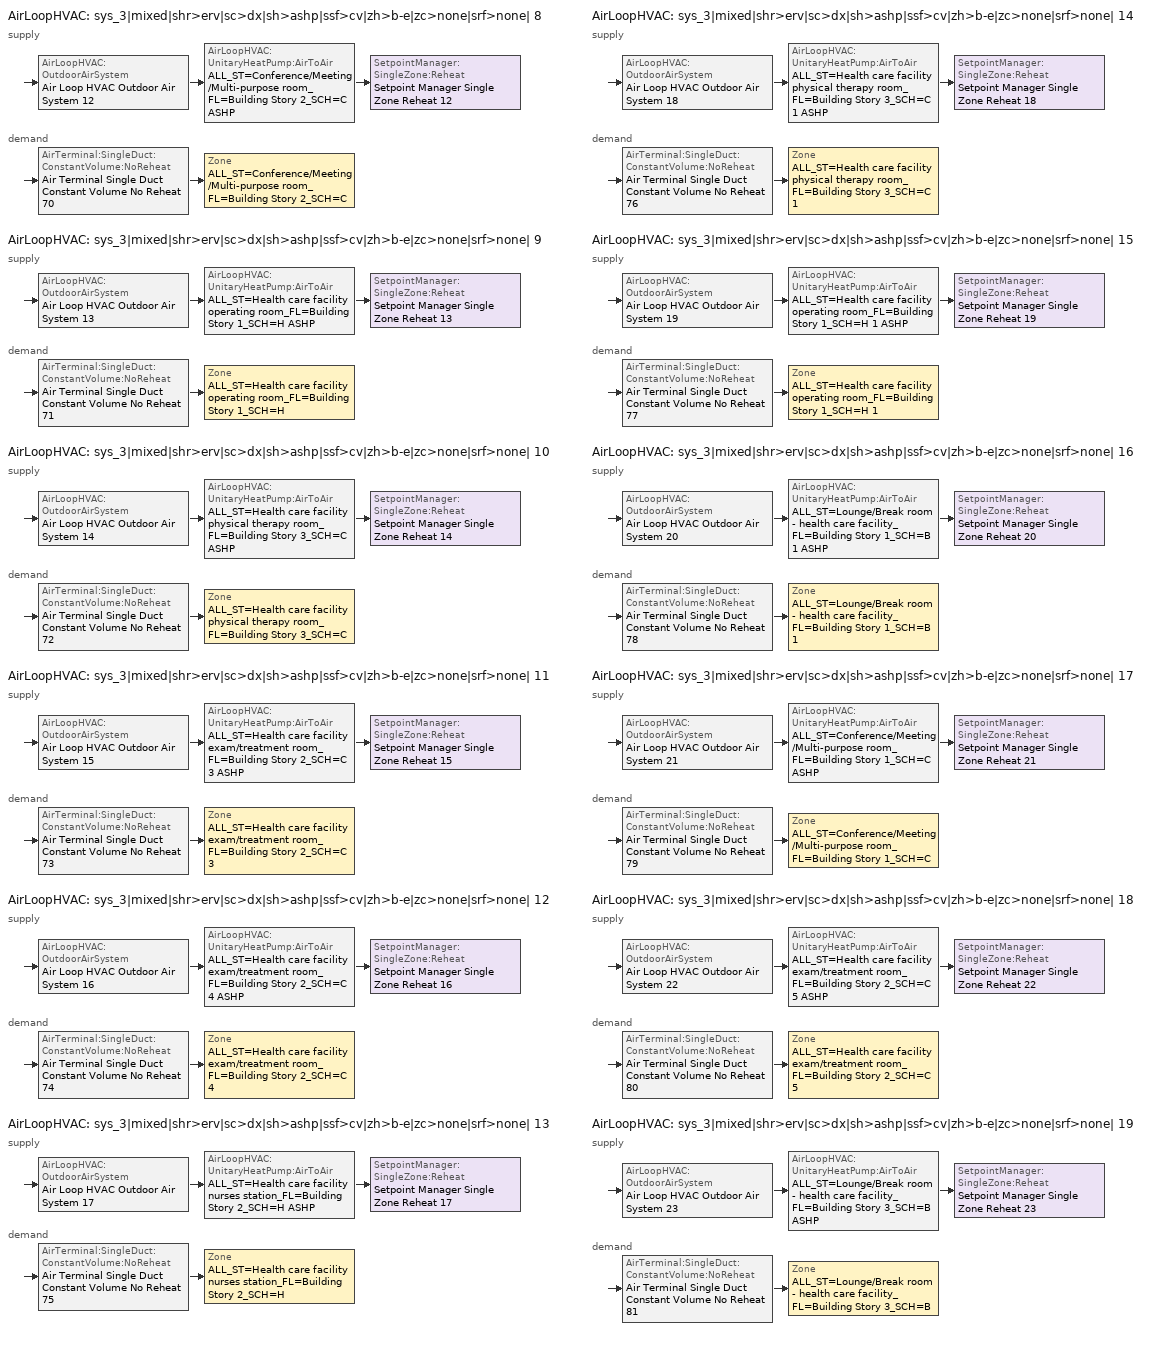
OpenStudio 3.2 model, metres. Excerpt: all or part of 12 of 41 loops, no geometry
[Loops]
AirLoopHVAC 'sys_3|mixed|shr>erv|sc>dx|sh>ashp|ssf>cv|zh>b-e|zc>none|srf>none| 8'
 supply: AirLoopHVAC:OutdoorAirSystem 'Air Loop HVAC Outdoor Air System 12' > AirLoopHVAC:UnitaryHeatPump:AirToAir 'ALL_ST=Conference/Meeting/Multi-purpose room_FL=Building Story 2_SCH=C ASHP' > SetpointManager:SingleZone:Reheat 'Setpoint Manager Single Zone Reheat 12'
 demand: AirTerminal:SingleDuct:ConstantVolume:NoReheat 'Air Terminal Single Duct Constant Volume No Reheat 70' > Zone 'ALL_ST=Conference/Meeting/Multi-purpose room_FL=Building Story 2_SCH=C'
AirLoopHVAC 'sys_3|mixed|shr>erv|sc>dx|sh>ashp|ssf>cv|zh>b-e|zc>none|srf>none| 9'
 supply: AirLoopHVAC:OutdoorAirSystem 'Air Loop HVAC Outdoor Air System 13' > AirLoopHVAC:UnitaryHeatPump:AirToAir 'ALL_ST=Health care facility operating room_FL=Building Story 1_SCH=H ASHP' > SetpointManager:SingleZone:Reheat 'Setpoint Manager Single Zone Reheat 13'
 demand: AirTerminal:SingleDuct:ConstantVolume:NoReheat 'Air Terminal Single Duct Constant Volume No Reheat 71' > Zone 'ALL_ST=Health care facility operating room_FL=Building Story 1_SCH=H'
AirLoopHVAC 'sys_3|mixed|shr>erv|sc>dx|sh>ashp|ssf>cv|zh>b-e|zc>none|srf>none| 10'
 supply: AirLoopHVAC:OutdoorAirSystem 'Air Loop HVAC Outdoor Air System 14' > AirLoopHVAC:UnitaryHeatPump:AirToAir 'ALL_ST=Health care facility physical therapy room_FL=Building Story 3_SCH=C ASHP' > SetpointManager:SingleZone:Reheat 'Setpoint Manager Single Zone Reheat 14'
 demand: AirTerminal:SingleDuct:ConstantVolume:NoReheat 'Air Terminal Single Duct Constant Volume No Reheat 72' > Zone 'ALL_ST=Health care facility physical therapy room_FL=Building Story 3_SCH=C'
AirLoopHVAC 'sys_3|mixed|shr>erv|sc>dx|sh>ashp|ssf>cv|zh>b-e|zc>none|srf>none| 11'
 supply: AirLoopHVAC:OutdoorAirSystem 'Air Loop HVAC Outdoor Air System 15' > AirLoopHVAC:UnitaryHeatPump:AirToAir 'ALL_ST=Health care facility exam/treatment room_FL=Building Story 2_SCH=C 3 ASHP' > SetpointManager:SingleZone:Reheat 'Setpoint Manager Single Zone Reheat 15'
 demand: AirTerminal:SingleDuct:ConstantVolume:NoReheat 'Air Terminal Single Duct Constant Volume No Reheat 73' > Zone 'ALL_ST=Health care facility exam/treatment room_FL=Building Story 2_SCH=C 3'
AirLoopHVAC 'sys_3|mixed|shr>erv|sc>dx|sh>ashp|ssf>cv|zh>b-e|zc>none|srf>none| 12'
 supply: AirLoopHVAC:OutdoorAirSystem 'Air Loop HVAC Outdoor Air System 16' > AirLoopHVAC:UnitaryHeatPump:AirToAir 'ALL_ST=Health care facility exam/treatment room_FL=Building Story 2_SCH=C 4 ASHP' > SetpointManager:SingleZone:Reheat 'Setpoint Manager Single Zone Reheat 16'
 demand: AirTerminal:SingleDuct:ConstantVolume:NoReheat 'Air Terminal Single Duct Constant Volume No Reheat 74' > Zone 'ALL_ST=Health care facility exam/treatment room_FL=Building Story 2_SCH=C 4'
AirLoopHVAC 'sys_3|mixed|shr>erv|sc>dx|sh>ashp|ssf>cv|zh>b-e|zc>none|srf>none| 13'
 supply: AirLoopHVAC:OutdoorAirSystem 'Air Loop HVAC Outdoor Air System 17' > AirLoopHVAC:UnitaryHeatPump:AirToAir 'ALL_ST=Health care facility nurses station_FL=Building Story 2_SCH=H ASHP' > SetpointManager:SingleZone:Reheat 'Setpoint Manager Single Zone Reheat 17'
 demand: AirTerminal:SingleDuct:ConstantVolume:NoReheat 'Air Terminal Single Duct Constant Volume No Reheat 75' > Zone 'ALL_ST=Health care facility nurses station_FL=Building Story 2_SCH=H'
AirLoopHVAC 'sys_3|mixed|shr>erv|sc>dx|sh>ashp|ssf>cv|zh>b-e|zc>none|srf>none| 14'
 supply: AirLoopHVAC:OutdoorAirSystem 'Air Loop HVAC Outdoor Air System 18' > AirLoopHVAC:UnitaryHeatPump:AirToAir 'ALL_ST=Health care facility physical therapy room_FL=Building Story 3_SCH=C 1 ASHP' > SetpointManager:SingleZone:Reheat 'Setpoint Manager Single Zone Reheat 18'
 demand: AirTerminal:SingleDuct:ConstantVolume:NoReheat 'Air Terminal Single Duct Constant Volume No Reheat 76' > Zone 'ALL_ST=Health care facility physical therapy room_FL=Building Story 3_SCH=C 1'
AirLoopHVAC 'sys_3|mixed|shr>erv|sc>dx|sh>ashp|ssf>cv|zh>b-e|zc>none|srf>none| 15'
 supply: AirLoopHVAC:OutdoorAirSystem 'Air Loop HVAC Outdoor Air System 19' > AirLoopHVAC:UnitaryHeatPump:AirToAir 'ALL_ST=Health care facility operating room_FL=Building Story 1_SCH=H 1 ASHP' > SetpointManager:SingleZone:Reheat 'Setpoint Manager Single Zone Reheat 19'
 demand: AirTerminal:SingleDuct:ConstantVolume:NoReheat 'Air Terminal Single Duct Constant Volume No Reheat 77' > Zone 'ALL_ST=Health care facility operating room_FL=Building Story 1_SCH=H 1'
AirLoopHVAC 'sys_3|mixed|shr>erv|sc>dx|sh>ashp|ssf>cv|zh>b-e|zc>none|srf>none| 16'
 supply: AirLoopHVAC:OutdoorAirSystem 'Air Loop HVAC Outdoor Air System 20' > AirLoopHVAC:UnitaryHeatPump:AirToAir 'ALL_ST=Lounge/Break room - health care facility_FL=Building Story 1_SCH=B 1 ASHP' > SetpointManager:SingleZone:Reheat 'Setpoint Manager Single Zone Reheat 20'
 demand: AirTerminal:SingleDuct:ConstantVolume:NoReheat 'Air Terminal Single Duct Constant Volume No Reheat 78' > Zone 'ALL_ST=Lounge/Break room - health care facility_FL=Building Story 1_SCH=B 1'
AirLoopHVAC 'sys_3|mixed|shr>erv|sc>dx|sh>ashp|ssf>cv|zh>b-e|zc>none|srf>none| 17'
 supply: AirLoopHVAC:OutdoorAirSystem 'Air Loop HVAC Outdoor Air System 21' > AirLoopHVAC:UnitaryHeatPump:AirToAir 'ALL_ST=Conference/Meeting/Multi-purpose room_FL=Building Story 1_SCH=C ASHP' > SetpointManager:SingleZone:Reheat 'Setpoint Manager Single Zone Reheat 21'
 demand: AirTerminal:SingleDuct:ConstantVolume:NoReheat 'Air Terminal Single Duct Constant Volume No Reheat 79' > Zone 'ALL_ST=Conference/Meeting/Multi-purpose room_FL=Building Story 1_SCH=C'
AirLoopHVAC 'sys_3|mixed|shr>erv|sc>dx|sh>ashp|ssf>cv|zh>b-e|zc>none|srf>none| 18'
 supply: AirLoopHVAC:OutdoorAirSystem 'Air Loop HVAC Outdoor Air System 22' > AirLoopHVAC:UnitaryHeatPump:AirToAir 'ALL_ST=Health care facility exam/treatment room_FL=Building Story 2_SCH=C 5 ASHP' > SetpointManager:SingleZone:Reheat 'Setpoint Manager Single Zone Reheat 22'
 demand: AirTerminal:SingleDuct:ConstantVolume:NoReheat 'Air Terminal Single Duct Constant Volume No Reheat 80' > Zone 'ALL_ST=Health care facility exam/treatment room_FL=Building Story 2_SCH=C 5'
AirLoopHVAC 'sys_3|mixed|shr>erv|sc>dx|sh>ashp|ssf>cv|zh>b-e|zc>none|srf>none| 19'
 supply: AirLoopHVAC:OutdoorAirSystem 'Air Loop HVAC Outdoor Air System 23' > AirLoopHVAC:UnitaryHeatPump:AirToAir 'ALL_ST=Lounge/Break room - health care facility_FL=Building Story 3_SCH=B ASHP' > SetpointManager:SingleZone:Reheat 'Setpoint Manager Single Zone Reheat 23'
 demand: AirTerminal:SingleDuct:ConstantVolume:NoReheat 'Air Terminal Single Duct Constant Volume No Reheat 81' > Zone 'ALL_ST=Lounge/Break room - health care facility_FL=Building Story 3_SCH=B'
[Sizing:Zone] Zone Cooling Design Supply Air Temperature Input Method=TemperatureDifference; Zone Cooling Design Supply Air Temperature {C}=14; Zone Cooling Design Supply Air Temperature Difference {deltaC}=11; Zone Heating Design Supply Air Temperature Input Method=TemperatureDifference; Zone Heating Design Supply Air Temperature {C}=40; Zone Heating Design Supply Air Temperature Difference {deltaC}=21; Zone Cooling Design Supply Air Humidity Ratio {kg-H2O/kg-air}=0.0085; Zone Heating Design Supply Air Humidity Ratio {kg-H2O/kg-air}=0.008; Zone Heating Sizing Factor=1.3; Zone Cooling Sizing Factor=1; Cooling Design Air Flow Method=DesignDay; Heating Design Air Flow Method=DesignDay; Account for Dedicated Outdoor Air System=No; Dedicated Outdoor Air System Control Strategy=NeutralSupplyAir; Dedicated Outdoor Air Low Setpoint Temperature for Design {C}=autosize; Dedicated Outdoor Air High Setpoint Temperature for Design {C}=autosize
ALL_ST=Conference/Meeting/Multi-purpose room_FL=Building Story 2_SCH=C; ALL_ST=Health care facility operating room_FL=Building Story 1_SCH=H; ALL_ST=Health care facility physical therapy room_FL=Building Story 3_SCH=C; ALL_ST=Health care facility exam/treatment room_FL=Building Story 2_SCH=C 3; ALL_ST=Health care facility exam/treatment room_FL=Building Story 2_SCH=C 4; ALL_ST=Health care facility nurses station_FL=Building Story 2_SCH=H; ALL_ST=Health care facility physical therapy room_FL=Building Story 3_SCH=C 1; ALL_ST=Health care facility operating room_FL=Building Story 1_SCH=H 1; ALL_ST=Lounge/Break room - health care facility_FL=Building Story 1_SCH=B 1; ALL_ST=Conference/Meeting/Multi-purpose room_FL=Building Story 1_SCH=C; ALL_ST=Health care facility exam/treatment room_FL=Building Story 2_SCH=C 5; ALL_ST=Lounge/Break room - health care facility_FL=Building Story 3_SCH=B
[Zone equipment]
ALL_ST=Conference/Meeting/Multi-purpose room_FL=Building Story 2_SCH=C: Zone HVAC Baseboard Convective Electric 70, Air Terminal Single Duct Constant Volume No Reheat 70
ALL_ST=Health care facility operating room_FL=Building Story 1_SCH=H: Zone HVAC Baseboard Convective Electric 71, Air Terminal Single Duct Constant Volume No Reheat 71
ALL_ST=Health care facility physical therapy room_FL=Building Story 3_SCH=C: Zone HVAC Baseboard Convective Electric 72, Air Terminal Single Duct Constant Volume No Reheat 72
ALL_ST=Health care facility exam/treatment room_FL=Building Story 2_SCH=C 3: Zone HVAC Baseboard Convective Electric 73, Air Terminal Single Duct Constant Volume No Reheat 73
ALL_ST=Health care facility exam/treatment room_FL=Building Story 2_SCH=C 4: Zone HVAC Baseboard Convective Electric 74, Air Terminal Single Duct Constant Volume No Reheat 74
ALL_ST=Health care facility nurses station_FL=Building Story 2_SCH=H: Zone HVAC Baseboard Convective Electric 75, Air Terminal Single Duct Constant Volume No Reheat 75
ALL_ST=Health care facility physical therapy room_FL=Building Story 3_SCH=C 1: Zone HVAC Baseboard Convective Electric 76, Air Terminal Single Duct Constant Volume No Reheat 76
ALL_ST=Health care facility operating room_FL=Building Story 1_SCH=H 1: Zone HVAC Baseboard Convective Electric 77, Air Terminal Single Duct Constant Volume No Reheat 77
ALL_ST=Lounge/Break room - health care facility_FL=Building Story 1_SCH=B 1: Zone HVAC Baseboard Convective Electric 78, Air Terminal Single Duct Constant Volume No Reheat 78
ALL_ST=Conference/Meeting/Multi-purpose room_FL=Building Story 1_SCH=C: Zone HVAC Baseboard Convective Electric 79, Air Terminal Single Duct Constant Volume No Reheat 79
ALL_ST=Health care facility exam/treatment room_FL=Building Story 2_SCH=C 5: Zone HVAC Baseboard Convective Electric 80, Air Terminal Single Duct Constant Volume No Reheat 80
ALL_ST=Lounge/Break room - health care facility_FL=Building Story 3_SCH=B: Zone HVAC Baseboard Convective Electric 81, Air Terminal Single Duct Constant Volume No Reheat 81
[AirLoopHVAC] Design Supply Air Flow Rate {m3/s}=autosize; Design Return Air Flow Fraction of Supply Air Flow=1
Name | Availability Schedule
sys_3|mixed|shr>erv|sc>dx|sh>ashp|ssf>cv|zh>b-e|zc>none|srf>none| 8 | sys_3|mixed|shr>none|sc>dx|sh>ashp|ssf>cv|zh>b-e|zc>none|srf>none| 8 Occ Sch
sys_3|mixed|shr>erv|sc>dx|sh>ashp|ssf>cv|zh>b-e|zc>none|srf>none| 9 | sys_3|mixed|shr>none|sc>dx|sh>ashp|ssf>cv|zh>b-e|zc>none|srf>none| 9 Occ Sch
sys_3|mixed|shr>erv|sc>dx|sh>ashp|ssf>cv|zh>b-e|zc>none|srf>none| 10 | sys_3|mixed|shr>none|sc>dx|sh>ashp|ssf>cv|zh>b-e|zc>none|srf>none| 10 Occ Sch
sys_3|mixed|shr>erv|sc>dx|sh>ashp|ssf>cv|zh>b-e|zc>none|srf>none| 11 | sys_3|mixed|shr>none|sc>dx|sh>ashp|ssf>cv|zh>b-e|zc>none|srf>none| 11 Occ Sch
sys_3|mixed|shr>erv|sc>dx|sh>ashp|ssf>cv|zh>b-e|zc>none|srf>none| 12 | sys_3|mixed|shr>none|sc>dx|sh>ashp|ssf>cv|zh>b-e|zc>none|srf>none| 12 Occ Sch
sys_3|mixed|shr>erv|sc>dx|sh>ashp|ssf>cv|zh>b-e|zc>none|srf>none| 13 | sys_3|mixed|shr>none|sc>dx|sh>ashp|ssf>cv|zh>b-e|zc>none|srf>none| 13 Occ Sch
sys_3|mixed|shr>erv|sc>dx|sh>ashp|ssf>cv|zh>b-e|zc>none|srf>none| 14 | sys_3|mixed|shr>none|sc>dx|sh>ashp|ssf>cv|zh>b-e|zc>none|srf>none| 14 Occ Sch
sys_3|mixed|shr>erv|sc>dx|sh>ashp|ssf>cv|zh>b-e|zc>none|srf>none| 15 | sys_3|mixed|shr>none|sc>dx|sh>ashp|ssf>cv|zh>b-e|zc>none|srf>none| 15 Occ Sch
sys_3|mixed|shr>erv|sc>dx|sh>ashp|ssf>cv|zh>b-e|zc>none|srf>none| 16 | sys_3|mixed|shr>none|sc>dx|sh>ashp|ssf>cv|zh>b-e|zc>none|srf>none| 16 Occ Sch
sys_3|mixed|shr>erv|sc>dx|sh>ashp|ssf>cv|zh>b-e|zc>none|srf>none| 17 | sys_3|mixed|shr>none|sc>dx|sh>ashp|ssf>cv|zh>b-e|zc>none|srf>none| 17 Occ Sch
sys_3|mixed|shr>erv|sc>dx|sh>ashp|ssf>cv|zh>b-e|zc>none|srf>none| 18 | sys_3|mixed|shr>none|sc>dx|sh>ashp|ssf>cv|zh>b-e|zc>none|srf>none| 18 Occ Sch
sys_3|mixed|shr>erv|sc>dx|sh>ashp|ssf>cv|zh>b-e|zc>none|srf>none| 19 | sys_3|mixed|shr>none|sc>dx|sh>ashp|ssf>cv|zh>b-e|zc>none|srf>none| 19 Occ Sch
[Sizing:System] Type of Load to Size On=Sensible; Design Outdoor Air Flow Rate {m3/s}=Autosize; Central Heating Maximum System Air Flow Ratio=1; Preheat Design Temperature {C}=7; Preheat Design Humidity Ratio {kg-H2O/kg-Air}=0.008; Precool Design Temperature {C}=13; Precool Design Humidity Ratio {kg-H2O/kg-Air}=0.008; Central Cooling Design Supply Air Temperature {C}=13; Central Heating Design Supply Air Temperature {C}=43; Sizing Option=NonCoincident; 100% Outdoor Air in Cooling=No; 100% Outdoor Air in Heating=No; Central Cooling Design Supply Air Humidity Ratio {kg-H2O/kg-Air}=0.0085; Central Heating Design Supply Air Humidity Ratio {kg-H2O/kg-Air}=0.008; Cooling Design Air Flow Method=DesignDay; Cooling Design Air Flow Rate {m3/s}=0; Heating Design Air Flow Method=DesignDay; Heating Design Air Flow Rate {m3/s}=0; System Outdoor Air Method=ZoneSum; Zone Maximum Outdoor Air Fraction=1; Cooling Supply Air Flow Rate Per Floor Area {m3/s-m2}=0.00996765; Cooling Fraction of Autosized Cooling Supply Air Flow Rate=1; Cooling Supply Air Flow Rate Per Unit Cooling Capacity {m3/s-W}=3.94755e-05; Heating Supply Air Flow Rate Per Floor Area {m3/s-m2}=0.00996765; Heating Fraction of Autosized Heating Supply Air Flow Rate=1; Heating Fraction of Autosized Cooling Supply Air Flow Rate=1; Heating Supply Air Flow Rate Per Unit Heating Capacity {m3/s-W}=3.15882e-05; Cooling Design Capacity Method=CoolingDesignCapacity; Cooling Design Capacity {W}=autosize; Cooling Design Capacity Per Floor Area {W/m2}=234.7; Fraction of Autosized Cooling Design Capacity=1; Heating Design Capacity Method=HeatingDesignCapacity; Heating Design Capacity {W}=autosize; Heating Design Capacity Per Floor Area {W/m2}=157; Fraction of Autosized Heating Design Capacity=1; Central Cooling Capacity Control Method=OnOff
sys_3|mixed|shr>erv|sc>dx|sh>ashp|ssf>cv|zh>b-e|zc>none|srf>none| 8; sys_3|mixed|shr>erv|sc>dx|sh>ashp|ssf>cv|zh>b-e|zc>none|srf>none| 9; sys_3|mixed|shr>erv|sc>dx|sh>ashp|ssf>cv|zh>b-e|zc>none|srf>none| 10; sys_3|mixed|shr>erv|sc>dx|sh>ashp|ssf>cv|zh>b-e|zc>none|srf>none| 11; sys_3|mixed|shr>erv|sc>dx|sh>ashp|ssf>cv|zh>b-e|zc>none|srf>none| 12; sys_3|mixed|shr>erv|sc>dx|sh>ashp|ssf>cv|zh>b-e|zc>none|srf>none| 13; sys_3|mixed|shr>erv|sc>dx|sh>ashp|ssf>cv|zh>b-e|zc>none|srf>none| 14; sys_3|mixed|shr>erv|sc>dx|sh>ashp|ssf>cv|zh>b-e|zc>none|srf>none| 15; sys_3|mixed|shr>erv|sc>dx|sh>ashp|ssf>cv|zh>b-e|zc>none|srf>none| 16; sys_3|mixed|shr>erv|sc>dx|sh>ashp|ssf>cv|zh>b-e|zc>none|srf>none| 17; sys_3|mixed|shr>erv|sc>dx|sh>ashp|ssf>cv|zh>b-e|zc>none|srf>none| 18; sys_3|mixed|shr>erv|sc>dx|sh>ashp|ssf>cv|zh>b-e|zc>none|srf>none| 19
[Fan:OnOff] Availability Schedule=Always On Discrete; Fan Total Efficiency=0.39975; Pressure Rise {Pa}=622.722; Maximum Flow Rate {m3/s}=autosize; Motor Efficiency=0.615; Motor In Airstream Fraction=1
Name | Fan Power Ratio Function of Speed Ratio Curve | Fan Efficiency Ratio Function of Speed Ratio Curve
Fan On Off 12 | Fan On Off Power Curve 11 | Fan On Off Efficiency Curve 11
Fan On Off 13 | Fan On Off Power Curve 12 | Fan On Off Efficiency Curve 12
Fan On Off 14 | Fan On Off Power Curve 13 | Fan On Off Efficiency Curve 13
Fan On Off 15 | Fan On Off Power Curve 14 | Fan On Off Efficiency Curve 14
Fan On Off 16 | Fan On Off Power Curve 15 | Fan On Off Efficiency Curve 15
Fan On Off 17 | Fan On Off Power Curve 16 | Fan On Off Efficiency Curve 16
Fan On Off 18 | Fan On Off Power Curve 17 | Fan On Off Efficiency Curve 17
Fan On Off 19 | Fan On Off Power Curve 18 | Fan On Off Efficiency Curve 18
Fan On Off 20 | Fan On Off Power Curve 19 | Fan On Off Efficiency Curve 19
Fan On Off 21 | Fan On Off Power Curve 20 | Fan On Off Efficiency Curve 20
Fan On Off 22 | Fan On Off Power Curve 21 | Fan On Off Efficiency Curve 21
Fan On Off 23 | Fan On Off Power Curve 22 | Fan On Off Efficiency Curve 22
[Coil:Cooling:DX:SingleSpeed] Availability Schedule=Always On Discrete; Rated Total Cooling Capacity {W}=autosize; Rated Sensible Heat Ratio=autosize; Rated COP {W/W}=3.46588; Rated Air Flow Rate {m3/s}=autosize; Rated Evaporator Fan Power Per Volume Flow Rate {W/(m3/s)}=773.3; Total Cooling Capacity Function of Temperature Curve=DXCOOL-NECB2011-REF-CAPFT; Total Cooling Capacity Function of Flow Fraction Curve=DXCOOL-NECB2011-REF-CAPFFLOW; Energy Input Ratio Function of Temperature Curve=DXCOOL-NECB2011-REF-COOLEIRFT; Energy Input Ratio Function of Flow Fraction Curve=DXCOOL-NECB2011-REF-COOLEIRFFLOW; Part Load Fraction Correlation Curve=DXCOOL-NECB2011-REF-COOLPLFFPLR; Minimum Outdoor Dry-Bulb Temperature for Compressor Operation {C}=-25; Condenser Type=AirCooled; Evaporative Condenser Effectiveness=0; Evaporative Condenser Air Flow Rate {m3/s}=Autosize; Evaporative Condenser Pump Rated Power Consumption {W}=Autosize; Crankcase Heater Capacity {W}=0; Maximum Outdoor Dry-Bulb Temperature for Crankcase Heater Operation {C}=0; Basin Heater Capacity {W/K}=0; Basin Heater Setpoint Temperature {C}=10
CoilCoolingDXSingleSpeed_dx 11 12kBtu/hr 10.0EER; CoilCoolingDXSingleSpeed_dx 12 5kBtu/hr 10.0EER; CoilCoolingDXSingleSpeed_dx 13 40kBtu/hr 10.0EER; CoilCoolingDXSingleSpeed_dx 14 3kBtu/hr 10.0EER; CoilCoolingDXSingleSpeed_dx 15 16kBtu/hr 10.0EER; CoilCoolingDXSingleSpeed_dx 16 8kBtu/hr 10.0EER; CoilCoolingDXSingleSpeed_dx 17 10kBtu/hr 10.0EER; CoilCoolingDXSingleSpeed_dx 18 3kBtu/hr 10.0EER; CoilCoolingDXSingleSpeed_dx 19 25kBtu/hr 10.0EER; CoilCoolingDXSingleSpeed_dx 20 10kBtu/hr 10.0EER; CoilCoolingDXSingleSpeed_dx 21 10kBtu/hr 10.0EER; CoilCoolingDXSingleSpeed_dx 22 61kBtu/hr 10.0EER
[Coil:Heating:DX:SingleSpeed] Availability Schedule=Always On Discrete; Rated Air Flow Rate {m3/s}=Autosize; Rated Supply Fan Power Per Volume Flow Rate {W/(m3/s)}=773.3; Total Heating Capacity Function of Temperature Curve=DXHEAT-NECB2011-REF-CAPFT; Total Heating Capacity Function of Flow Fraction Curve=DXHEAT-NECB2011-REF-CAPFFLOW; Energy Input Ratio Function of Temperature Curve=DXHEAT-NECB2011-REF-EIRFT; Energy Input Ratio Function of Flow Fraction Curve=DXHEAT-NECB2011-REF-EIRFFLOW; Part Load Fraction Correlation Curve=DXHEAT-NECB2011-REF-PLFFPLR; Minimum Outdoor Dry-Bulb Temperature for Compressor Operation {C}=-10; Defrost Strategy=Resistive; Defrost Control=Timed; Defrost Time Period Fraction=0.166667; Resistive Defrost Heater Capacity {W}=2000
Name | Rated Total Heating Capacity {W} | Rated COP {W/W}
CoilHeatingDXSingleSpeed_dx 11 9 Clg kBtu/hr 3.1COPH | 2612.98 | 3.29629
CoilHeatingDXSingleSpeed_dx 12 3 Clg kBtu/hr 3.1COPH | 967.741 | 3.29371
CoilHeatingDXSingleSpeed_dx 13 29 Clg kBtu/hr 3.1COPH | 8583.44 | 3.30564
CoilHeatingDXSingleSpeed_dx 14 2 Clg kBtu/hr 3.1COPH | 691.061 | 3.29328
CoilHeatingDXSingleSpeed_dx 15 12 Clg kBtu/hr 3.1COPH | 3416.34 | 3.29755
CoilHeatingDXSingleSpeed_dx 16 6 Clg kBtu/hr 3.1COPH | 1680.81 | 3.29483
CoilHeatingDXSingleSpeed_dx 17 7 Clg kBtu/hr 3.1COPH | 2045.42 | 3.2954
CoilHeatingDXSingleSpeed_dx 18 2 Clg kBtu/hr 3.1COPH | 643.214 | 3.29321
CoilHeatingDXSingleSpeed_dx 19 18 Clg kBtu/hr 3.1COPH | 5246.4 | 3.30041
CoilHeatingDXSingleSpeed_dx 20 8 Clg kBtu/hr 3.1COPH | 2225.35 | 3.29568
CoilHeatingDXSingleSpeed_dx 21 7 Clg kBtu/hr 3.1COPH | 2040.22 | 3.29539
CoilHeatingDXSingleSpeed_dx 22 44 Clg kBtu/hr 3.1COPH | 12886.2 | 3.31237
[Controller:OutdoorAir] Minimum Outdoor Air Flow Rate {m3/s}=autosize; Maximum Outdoor Air Flow Rate {m3/s}=Autosize; Economizer Control Type=NoEconomizer; Economizer Control Action Type=ModulateFlow; Economizer Maximum Limit Dry-Bulb Temperature {C}=28; Economizer Maximum Limit Enthalpy {J/kg}=64000; Economizer Minimum Limit Dry-Bulb Temperature {C}=-100; Lockout Type=NoLockout; Minimum Limit Type=FixedMinimum; High Humidity Control=No; Heat Recovery Bypass Control Type=BypassWhenOAFlowGreaterThanMinimum
Name | Minimum Outdoor Air Schedule | Controller Mechanical Ventilation
Controller Outdoor Air 12 | sys_3|mixed|shr>none|sc>dx|sh>ashp|ssf>cv|zh>b-e|zc>none|srf>none| 8 Occ Sch | Controller Mechanical Ventilation 12
Controller Outdoor Air 13 | sys_3|mixed|shr>none|sc>dx|sh>ashp|ssf>cv|zh>b-e|zc>none|srf>none| 9 Occ Sch | Controller Mechanical Ventilation 13
Controller Outdoor Air 14 | sys_3|mixed|shr>none|sc>dx|sh>ashp|ssf>cv|zh>b-e|zc>none|srf>none| 10 Occ Sch | Controller Mechanical Ventilation 14
Controller Outdoor Air 15 | sys_3|mixed|shr>none|sc>dx|sh>ashp|ssf>cv|zh>b-e|zc>none|srf>none| 11 Occ Sch | Controller Mechanical Ventilation 15
Controller Outdoor Air 16 | sys_3|mixed|shr>none|sc>dx|sh>ashp|ssf>cv|zh>b-e|zc>none|srf>none| 12 Occ Sch | Controller Mechanical Ventilation 16
Controller Outdoor Air 17 | sys_3|mixed|shr>none|sc>dx|sh>ashp|ssf>cv|zh>b-e|zc>none|srf>none| 13 Occ Sch | Controller Mechanical Ventilation 17
Controller Outdoor Air 18 | sys_3|mixed|shr>none|sc>dx|sh>ashp|ssf>cv|zh>b-e|zc>none|srf>none| 14 Occ Sch | Controller Mechanical Ventilation 18
Controller Outdoor Air 19 | sys_3|mixed|shr>none|sc>dx|sh>ashp|ssf>cv|zh>b-e|zc>none|srf>none| 15 Occ Sch | Controller Mechanical Ventilation 19
Controller Outdoor Air 20 | sys_3|mixed|shr>none|sc>dx|sh>ashp|ssf>cv|zh>b-e|zc>none|srf>none| 16 Occ Sch | Controller Mechanical Ventilation 20
Controller Outdoor Air 21 | sys_3|mixed|shr>none|sc>dx|sh>ashp|ssf>cv|zh>b-e|zc>none|srf>none| 17 Occ Sch | Controller Mechanical Ventilation 21
Controller Outdoor Air 22 | sys_3|mixed|shr>none|sc>dx|sh>ashp|ssf>cv|zh>b-e|zc>none|srf>none| 18 Occ Sch | Controller Mechanical Ventilation 22
Controller Outdoor Air 23 | sys_3|mixed|shr>none|sc>dx|sh>ashp|ssf>cv|zh>b-e|zc>none|srf>none| 19 Occ Sch | Controller Mechanical Ventilation 23
[Controller:MechanicalVentilation] Availability Schedule=Always On Discrete; System Outdoor Air Method=ZoneSum
Controller Mechanical Ventilation 12; Controller Mechanical Ventilation 13; Controller Mechanical Ventilation 14; Controller Mechanical Ventilation 15; Controller Mechanical Ventilation 16; Controller Mechanical Ventilation 17; Controller Mechanical Ventilation 18; Controller Mechanical Ventilation 19; Controller Mechanical Ventilation 20; Controller Mechanical Ventilation 21; Controller Mechanical Ventilation 22; Controller Mechanical Ventilation 23
[AirLoopHVAC:OutdoorAirSystem]
Name | Controller
Air Loop HVAC Outdoor Air System 12 | Controller Outdoor Air 12
Air Loop HVAC Outdoor Air System 13 | Controller Outdoor Air 13
Air Loop HVAC Outdoor Air System 14 | Controller Outdoor Air 14
Air Loop HVAC Outdoor Air System 15 | Controller Outdoor Air 15
Air Loop HVAC Outdoor Air System 16 | Controller Outdoor Air 16
Air Loop HVAC Outdoor Air System 17 | Controller Outdoor Air 17
Air Loop HVAC Outdoor Air System 18 | Controller Outdoor Air 18
Air Loop HVAC Outdoor Air System 19 | Controller Outdoor Air 19
Air Loop HVAC Outdoor Air System 20 | Controller Outdoor Air 20
Air Loop HVAC Outdoor Air System 21 | Controller Outdoor Air 21
Air Loop HVAC Outdoor Air System 22 | Controller Outdoor Air 22
Air Loop HVAC Outdoor Air System 23 | Controller Outdoor Air 23
[Coil:Heating:Gas] Availability Schedule=Always On Discrete; Nominal Capacity {W}=AutoSize; Parasitic Electric Load {W}=0; Part Load Fraction Correlation Curve=FURNACE-EFFPLR-NECB2011; Parasitic Gas Load {W}=0
Name | Gas Burner Efficiency
Coil Heating Gas 12; Coil Heating Gas 13; Coil Heating Gas 14; Coil Heating Gas 15; Coil Heating Gas 16; Coil Heating Gas 17; Coil Heating Gas 18; Coil Heating Gas 19; Coil Heating Gas 20; Coil Heating Gas 21; Coil Heating Gas 22 | 0.924
Coil Heating Gas 23 | 0.81
[AirLoopHVAC:UnitaryHeatPump:AirToAir] Availability Schedule=Always On Discrete; Supply Air Flow Rate During Cooling Operation {m3/s}=Autosize; Supply Air Flow Rate During Heating Operation {m3/s}=Autosize; Maximum Supply Air Temperature from Supplemental Heater {C}=Autosize
Name | Controlling Zone or Thermostat Location | Supply Air Fan | Heating Coil | Cooling Coil | Supplemental Heating Coil | Supply Air Fan Operating Mode Schedule
ALL_ST=Conference/Meeting/Multi-purpose room_FL=Building Story 2_SCH=C ASHP | ALL_ST=Conference/Meeting/Multi-purpose room_FL=Building Story 2_SCH=C | Fan On Off 12 | CoilHeatingDXSingleSpeed_dx 11 9 Clg kBtu/hr 3.1COPH | CoilCoolingDXSingleSpeed_dx 11 12kBtu/hr 10.0EER | Coil Heating Gas 12 | sys_3|mixed|shr>none|sc>dx|sh>ashp|ssf>cv|zh>b-e|zc>none|srf>none| 8 Occ Sch
ALL_ST=Health care facility operating room_FL=Building Story 1_SCH=H ASHP | ALL_ST=Health care facility operating room_FL=Building Story 1_SCH=H | Fan On Off 13 | CoilHeatingDXSingleSpeed_dx 12 3 Clg kBtu/hr 3.1COPH | CoilCoolingDXSingleSpeed_dx 12 5kBtu/hr 10.0EER | Coil Heating Gas 13 | sys_3|mixed|shr>none|sc>dx|sh>ashp|ssf>cv|zh>b-e|zc>none|srf>none| 9 Occ Sch
ALL_ST=Health care facility physical therapy room_FL=Building Story 3_SCH=C ASHP | ALL_ST=Health care facility physical therapy room_FL=Building Story 3_SCH=C | Fan On Off 14 | CoilHeatingDXSingleSpeed_dx 13 29 Clg kBtu/hr 3.1COPH | CoilCoolingDXSingleSpeed_dx 13 40kBtu/hr 10.0EER | Coil Heating Gas 14 | sys_3|mixed|shr>none|sc>dx|sh>ashp|ssf>cv|zh>b-e|zc>none|srf>none| 10 Occ Sch
ALL_ST=Health care facility exam/treatment room_FL=Building Story 2_SCH=C 3 ASHP | ALL_ST=Health care facility exam/treatment room_FL=Building Story 2_SCH=C 3 | Fan On Off 15 | CoilHeatingDXSingleSpeed_dx 14 2 Clg kBtu/hr 3.1COPH | CoilCoolingDXSingleSpeed_dx 14 3kBtu/hr 10.0EER | Coil Heating Gas 15 | sys_3|mixed|shr>none|sc>dx|sh>ashp|ssf>cv|zh>b-e|zc>none|srf>none| 11 Occ Sch
ALL_ST=Health care facility exam/treatment room_FL=Building Story 2_SCH=C 4 ASHP | ALL_ST=Health care facility exam/treatment room_FL=Building Story 2_SCH=C 4 | Fan On Off 16 | CoilHeatingDXSingleSpeed_dx 15 12 Clg kBtu/hr 3.1COPH | CoilCoolingDXSingleSpeed_dx 15 16kBtu/hr 10.0EER | Coil Heating Gas 16 | sys_3|mixed|shr>none|sc>dx|sh>ashp|ssf>cv|zh>b-e|zc>none|srf>none| 12 Occ Sch
ALL_ST=Health care facility nurses station_FL=Building Story 2_SCH=H ASHP | ALL_ST=Health care facility nurses station_FL=Building Story 2_SCH=H | Fan On Off 17 | CoilHeatingDXSingleSpeed_dx 16 6 Clg kBtu/hr 3.1COPH | CoilCoolingDXSingleSpeed_dx 16 8kBtu/hr 10.0EER | Coil Heating Gas 17 | sys_3|mixed|shr>none|sc>dx|sh>ashp|ssf>cv|zh>b-e|zc>none|srf>none| 13 Occ Sch
ALL_ST=Health care facility physical therapy room_FL=Building Story 3_SCH=C 1 ASHP | ALL_ST=Health care facility physical therapy room_FL=Building Story 3_SCH=C 1 | Fan On Off 18 | CoilHeatingDXSingleSpeed_dx 17 7 Clg kBtu/hr 3.1COPH | CoilCoolingDXSingleSpeed_dx 17 10kBtu/hr 10.0EER | Coil Heating Gas 18 | sys_3|mixed|shr>none|sc>dx|sh>ashp|ssf>cv|zh>b-e|zc>none|srf>none| 14 Occ Sch
ALL_ST=Health care facility operating room_FL=Building Story 1_SCH=H 1 ASHP | ALL_ST=Health care facility operating room_FL=Building Story 1_SCH=H 1 | Fan On Off 19 | CoilHeatingDXSingleSpeed_dx 18 2 Clg kBtu/hr 3.1COPH | CoilCoolingDXSingleSpeed_dx 18 3kBtu/hr 10.0EER | Coil Heating Gas 19 | sys_3|mixed|shr>none|sc>dx|sh>ashp|ssf>cv|zh>b-e|zc>none|srf>none| 15 Occ Sch
ALL_ST=Lounge/Break room - health care facility_FL=Building Story 1_SCH=B 1 ASHP | ALL_ST=Lounge/Break room - health care facility_FL=Building Story 1_SCH=B 1 | Fan On Off 20 | CoilHeatingDXSingleSpeed_dx 19 18 Clg kBtu/hr 3.1COPH | CoilCoolingDXSingleSpeed_dx 19 25kBtu/hr 10.0EER | Coil Heating Gas 20 | sys_3|mixed|shr>none|sc>dx|sh>ashp|ssf>cv|zh>b-e|zc>none|srf>none| 16 Occ Sch
ALL_ST=Conference/Meeting/Multi-purpose room_FL=Building Story 1_SCH=C ASHP | ALL_ST=Conference/Meeting/Multi-purpose room_FL=Building Story 1_SCH=C | Fan On Off 21 | CoilHeatingDXSingleSpeed_dx 20 8 Clg kBtu/hr 3.1COPH | CoilCoolingDXSingleSpeed_dx 20 10kBtu/hr 10.0EER | Coil Heating Gas 21 | sys_3|mixed|shr>none|sc>dx|sh>ashp|ssf>cv|zh>b-e|zc>none|srf>none| 17 Occ Sch
ALL_ST=Health care facility exam/treatment room_FL=Building Story 2_SCH=C 5 ASHP | ALL_ST=Health care facility exam/treatment room_FL=Building Story 2_SCH=C 5 | Fan On Off 22 | CoilHeatingDXSingleSpeed_dx 21 7 Clg kBtu/hr 3.1COPH | CoilCoolingDXSingleSpeed_dx 21 10kBtu/hr 10.0EER | Coil Heating Gas 22 | sys_3|mixed|shr>none|sc>dx|sh>ashp|ssf>cv|zh>b-e|zc>none|srf>none| 18 Occ Sch
ALL_ST=Lounge/Break room - health care facility_FL=Building Story 3_SCH=B ASHP | ALL_ST=Lounge/Break room - health care facility_FL=Building Story 3_SCH=B | Fan On Off 23 | CoilHeatingDXSingleSpeed_dx 22 44 Clg kBtu/hr 3.1COPH | CoilCoolingDXSingleSpeed_dx 22 61kBtu/hr 10.0EER | Coil Heating Gas 23 | sys_3|mixed|shr>none|sc>dx|sh>ashp|ssf>cv|zh>b-e|zc>none|srf>none| 19 Occ Sch
[SetpointManager:SingleZone:Reheat] Minimum Supply Air Temperature {C}=13; Maximum Supply Air Temperature {C}=43
Name | Control Zone
Setpoint Manager Single Zone Reheat 12 | ALL_ST=Conference/Meeting/Multi-purpose room_FL=Building Story 2_SCH=C
Setpoint Manager Single Zone Reheat 13 | ALL_ST=Health care facility operating room_FL=Building Story 1_SCH=H
Setpoint Manager Single Zone Reheat 14 | ALL_ST=Health care facility physical therapy room_FL=Building Story 3_SCH=C
Setpoint Manager Single Zone Reheat 15 | ALL_ST=Health care facility exam/treatment room_FL=Building Story 2_SCH=C 3
Setpoint Manager Single Zone Reheat 16 | ALL_ST=Health care facility exam/treatment room_FL=Building Story 2_SCH=C 4
Setpoint Manager Single Zone Reheat 17 | ALL_ST=Health care facility nurses station_FL=Building Story 2_SCH=H
Setpoint Manager Single Zone Reheat 18 | ALL_ST=Health care facility physical therapy room_FL=Building Story 3_SCH=C 1
Setpoint Manager Single Zone Reheat 19 | ALL_ST=Health care facility operating room_FL=Building Story 1_SCH=H 1
Setpoint Manager Single Zone Reheat 20 | ALL_ST=Lounge/Break room - health care facility_FL=Building Story 1_SCH=B 1
Setpoint Manager Single Zone Reheat 21 | ALL_ST=Conference/Meeting/Multi-purpose room_FL=Building Story 1_SCH=C
Setpoint Manager Single Zone Reheat 22 | ALL_ST=Health care facility exam/treatment room_FL=Building Story 2_SCH=C 5
Setpoint Manager Single Zone Reheat 23 | ALL_ST=Lounge/Break room - health care facility_FL=Building Story 3_SCH=B
[ZoneHVAC:Baseboard:Convective:Electric] Availability Schedule=Always On Discrete; Nominal Capacity {W}=autosize; Efficiency=1
Zone HVAC Baseboard Convective Electric 70; Zone HVAC Baseboard Convective Electric 71; Zone HVAC Baseboard Convective Electric 72; Zone HVAC Baseboard Convective Electric 73; Zone HVAC Baseboard Convective Electric 74; Zone HVAC Baseboard Convective Electric 75; Zone HVAC Baseboard Convective Electric 76; Zone HVAC Baseboard Convective Electric 77; Zone HVAC Baseboard Convective Electric 78; Zone HVAC Baseboard Convective Electric 79; Zone HVAC Baseboard Convective Electric 80; Zone HVAC Baseboard Convective Electric 81
[AirTerminal:SingleDuct:ConstantVolume:NoReheat] Availability Schedule=Always On Discrete; Maximum Air Flow Rate {m3/s}=AutoSize
Air Terminal Single Duct Constant Volume No Reheat 70; Air Terminal Single Duct Constant Volume No Reheat 71; Air Terminal Single Duct Constant Volume No Reheat 72; Air Terminal Single Duct Constant Volume No Reheat 73; Air Terminal Single Duct Constant Volume No Reheat 74; Air Terminal Single Duct Constant Volume No Reheat 75; Air Terminal Single Duct Constant Volume No Reheat 76; Air Terminal Single Duct Constant Volume No Reheat 77; Air Terminal Single Duct Constant Volume No Reheat 78; Air Terminal Single Duct Constant Volume No Reheat 79; Air Terminal Single Duct Constant Volume No Reheat 80; Air Terminal Single Duct Constant Volume No Reheat 81
[Schedule:Ruleset]
Name | Default Day Schedule | Summer Design Day Schedule | Winter Design Day Schedule
sys_3|mixed|shr>none|sc>dx|sh>ashp|ssf>cv|zh>b-e|zc>none|srf>none| 10 Occ Sch | sys_3|mixed|shr>none|sc>dx|sh>ashp|ssf>cv|zh>b-e|zc>none|srf>none| 10 Occ Sch Default | sys_3|mixed|shr>none|sc>dx|sh>ashp|ssf>cv|zh>b-e|zc>none|srf>none| 10 Occ Sch Summer Design Day | sys_3|mixed|shr>none|sc>dx|sh>ashp|ssf>cv|zh>b-e|zc>none|srf>none| 10 Occ Sch Winter Design Day
sys_3|mixed|shr>none|sc>dx|sh>ashp|ssf>cv|zh>b-e|zc>none|srf>none| 11 Occ Sch | sys_3|mixed|shr>none|sc>dx|sh>ashp|ssf>cv|zh>b-e|zc>none|srf>none| 11 Occ Sch Default | sys_3|mixed|shr>none|sc>dx|sh>ashp|ssf>cv|zh>b-e|zc>none|srf>none| 11 Occ Sch Summer Design Day | sys_3|mixed|shr>none|sc>dx|sh>ashp|ssf>cv|zh>b-e|zc>none|srf>none| 11 Occ Sch Winter Design Day
sys_3|mixed|shr>none|sc>dx|sh>ashp|ssf>cv|zh>b-e|zc>none|srf>none| 12 Occ Sch | sys_3|mixed|shr>none|sc>dx|sh>ashp|ssf>cv|zh>b-e|zc>none|srf>none| 12 Occ Sch Default | sys_3|mixed|shr>none|sc>dx|sh>ashp|ssf>cv|zh>b-e|zc>none|srf>none| 12 Occ Sch Summer Design Day | sys_3|mixed|shr>none|sc>dx|sh>ashp|ssf>cv|zh>b-e|zc>none|srf>none| 12 Occ Sch Winter Design Day
sys_3|mixed|shr>none|sc>dx|sh>ashp|ssf>cv|zh>b-e|zc>none|srf>none| 13 Occ Sch | sys_3|mixed|shr>none|sc>dx|sh>ashp|ssf>cv|zh>b-e|zc>none|srf>none| 13 Occ Sch Default | sys_3|mixed|shr>none|sc>dx|sh>ashp|ssf>cv|zh>b-e|zc>none|srf>none| 13 Occ Sch Summer Design Day | sys_3|mixed|shr>none|sc>dx|sh>ashp|ssf>cv|zh>b-e|zc>none|srf>none| 13 Occ Sch Winter Design Day
sys_3|mixed|shr>none|sc>dx|sh>ashp|ssf>cv|zh>b-e|zc>none|srf>none| 14 Occ Sch | sys_3|mixed|shr>none|sc>dx|sh>ashp|ssf>cv|zh>b-e|zc>none|srf>none| 14 Occ Sch Default | sys_3|mixed|shr>none|sc>dx|sh>ashp|ssf>cv|zh>b-e|zc>none|srf>none| 14 Occ Sch Summer Design Day | sys_3|mixed|shr>none|sc>dx|sh>ashp|ssf>cv|zh>b-e|zc>none|srf>none| 14 Occ Sch Winter Design Day
sys_3|mixed|shr>none|sc>dx|sh>ashp|ssf>cv|zh>b-e|zc>none|srf>none| 15 Occ Sch | sys_3|mixed|shr>none|sc>dx|sh>ashp|ssf>cv|zh>b-e|zc>none|srf>none| 15 Occ Sch Default | sys_3|mixed|shr>none|sc>dx|sh>ashp|ssf>cv|zh>b-e|zc>none|srf>none| 15 Occ Sch Summer Design Day | sys_3|mixed|shr>none|sc>dx|sh>ashp|ssf>cv|zh>b-e|zc>none|srf>none| 15 Occ Sch Winter Design Day
sys_3|mixed|shr>none|sc>dx|sh>ashp|ssf>cv|zh>b-e|zc>none|srf>none| 16 Occ Sch | sys_3|mixed|shr>none|sc>dx|sh>ashp|ssf>cv|zh>b-e|zc>none|srf>none| 16 Occ Sch Default | sys_3|mixed|shr>none|sc>dx|sh>ashp|ssf>cv|zh>b-e|zc>none|srf>none| 16 Occ Sch Summer Design Day | sys_3|mixed|shr>none|sc>dx|sh>ashp|ssf>cv|zh>b-e|zc>none|srf>none| 16 Occ Sch Winter Design Day
sys_3|mixed|shr>none|sc>dx|sh>ashp|ssf>cv|zh>b-e|zc>none|srf>none| 17 Occ Sch | sys_3|mixed|shr>none|sc>dx|sh>ashp|ssf>cv|zh>b-e|zc>none|srf>none| 17 Occ Sch Default | sys_3|mixed|shr>none|sc>dx|sh>ashp|ssf>cv|zh>b-e|zc>none|srf>none| 17 Occ Sch Summer Design Day | sys_3|mixed|shr>none|sc>dx|sh>ashp|ssf>cv|zh>b-e|zc>none|srf>none| 17 Occ Sch Winter Design Day
sys_3|mixed|shr>none|sc>dx|sh>ashp|ssf>cv|zh>b-e|zc>none|srf>none| 18 Occ Sch | sys_3|mixed|shr>none|sc>dx|sh>ashp|ssf>cv|zh>b-e|zc>none|srf>none| 18 Occ Sch Default | sys_3|mixed|shr>none|sc>dx|sh>ashp|ssf>cv|zh>b-e|zc>none|srf>none| 18 Occ Sch Summer Design Day | sys_3|mixed|shr>none|sc>dx|sh>ashp|ssf>cv|zh>b-e|zc>none|srf>none| 18 Occ Sch Winter Design Day
sys_3|mixed|shr>none|sc>dx|sh>ashp|ssf>cv|zh>b-e|zc>none|srf>none| 19 Occ Sch | sys_3|mixed|shr>none|sc>dx|sh>ashp|ssf>cv|zh>b-e|zc>none|srf>none| 19 Occ Sch Default | sys_3|mixed|shr>none|sc>dx|sh>ashp|ssf>cv|zh>b-e|zc>none|srf>none| 19 Occ Sch Summer Design Day | sys_3|mixed|shr>none|sc>dx|sh>ashp|ssf>cv|zh>b-e|zc>none|srf>none| 19 Occ Sch Winter Design Day
sys_3|mixed|shr>none|sc>dx|sh>ashp|ssf>cv|zh>b-e|zc>none|srf>none| 8 Occ Sch | sys_3|mixed|shr>none|sc>dx|sh>ashp|ssf>cv|zh>b-e|zc>none|srf>none| 8 Occ Sch Default | sys_3|mixed|shr>none|sc>dx|sh>ashp|ssf>cv|zh>b-e|zc>none|srf>none| 8 Occ Sch Summer Design Day | sys_3|mixed|shr>none|sc>dx|sh>ashp|ssf>cv|zh>b-e|zc>none|srf>none| 8 Occ Sch Winter Design Day
sys_3|mixed|shr>none|sc>dx|sh>ashp|ssf>cv|zh>b-e|zc>none|srf>none| 9 Occ Sch | sys_3|mixed|shr>none|sc>dx|sh>ashp|ssf>cv|zh>b-e|zc>none|srf>none| 9 Occ Sch Default | sys_3|mixed|shr>none|sc>dx|sh>ashp|ssf>cv|zh>b-e|zc>none|srf>none| 9 Occ Sch Summer Design Day | sys_3|mixed|shr>none|sc>dx|sh>ashp|ssf>cv|zh>b-e|zc>none|srf>none| 9 Occ Sch Winter Design Day
[Schedule:Day]
sys_3|mixed|shr>none|sc>dx|sh>ashp|ssf>cv|zh>b-e|zc>none|srf>none| 10 Occ Sch Default; sys_3|mixed|shr>none|sc>dx|sh>ashp|ssf>cv|zh>b-e|zc>none|srf>none| 11 Occ Sch Default; sys_3|mixed|shr>none|sc>dx|sh>ashp|ssf>cv|zh>b-e|zc>none|srf>none| 12 Occ Sch Default; sys_3|mixed|shr>none|sc>dx|sh>ashp|ssf>cv|zh>b-e|zc>none|srf>none| 14 Occ Sch Default; sys_3|mixed|shr>none|sc>dx|sh>ashp|ssf>cv|zh>b-e|zc>none|srf>none| 17 Occ Sch Default; sys_3|mixed|shr>none|sc>dx|sh>ashp|ssf>cv|zh>b-e|zc>none|srf>none| 18 Occ Sch Default; sys_3|mixed|shr>none|sc>dx|sh>ashp|ssf>cv|zh>b-e|zc>none|srf>none| 8 Occ Sch Default: 9, 0, 0, 21, 0, 1, 24, 0, 0
sys_3|mixed|shr>none|sc>dx|sh>ashp|ssf>cv|zh>b-e|zc>none|srf>none| 10 Occ Sch Winter Design Day; sys_3|mixed|shr>none|sc>dx|sh>ashp|ssf>cv|zh>b-e|zc>none|srf>none| 10 Occ Sch Summer Design Day; sys_3|mixed|shr>none|sc>dx|sh>ashp|ssf>cv|zh>b-e|zc>none|srf>none| 11 Occ Sch Winter Design Day; sys_3|mixed|shr>none|sc>dx|sh>ashp|ssf>cv|zh>b-e|zc>none|srf>none| 11 Occ Sch Summer Design Day; sys_3|mixed|shr>none|sc>dx|sh>ashp|ssf>cv|zh>b-e|zc>none|srf>none| 12 Occ Sch Winter Design Day; sys_3|mixed|shr>none|sc>dx|sh>ashp|ssf>cv|zh>b-e|zc>none|srf>none| 12 Occ Sch Summer Design Day; sys_3|mixed|shr>none|sc>dx|sh>ashp|ssf>cv|zh>b-e|zc>none|srf>none| 13 Occ Sch Default; sys_3|mixed|shr>none|sc>dx|sh>ashp|ssf>cv|zh>b-e|zc>none|srf>none| 13 Occ Sch Winter Design Day; sys_3|mixed|shr>none|sc>dx|sh>ashp|ssf>cv|zh>b-e|zc>none|srf>none| 13 Occ Sch Summer Design Day; sys_3|mixed|shr>none|sc>dx|sh>ashp|ssf>cv|zh>b-e|zc>none|srf>none| 14 Occ Sch Winter Design Day; sys_3|mixed|shr>none|sc>dx|sh>ashp|ssf>cv|zh>b-e|zc>none|srf>none| 14 Occ Sch Summer Design Day; sys_3|mixed|shr>none|sc>dx|sh>ashp|ssf>cv|zh>b-e|zc>none|srf>none| 15 Occ Sch Default; sys_3|mixed|shr>none|sc>dx|sh>ashp|ssf>cv|zh>b-e|zc>none|srf>none| 15 Occ Sch Winter Design Day; sys_3|mixed|shr>none|sc>dx|sh>ashp|ssf>cv|zh>b-e|zc>none|srf>none| 15 Occ Sch Summer Design Day; sys_3|mixed|shr>none|sc>dx|sh>ashp|ssf>cv|zh>b-e|zc>none|srf>none| 16 Occ Sch Winter Design Day; sys_3|mixed|shr>none|sc>dx|sh>ashp|ssf>cv|zh>b-e|zc>none|srf>none| 16 Occ Sch Summer Design Day; sys_3|mixed|shr>none|sc>dx|sh>ashp|ssf>cv|zh>b-e|zc>none|srf>none| 17 Occ Sch Winter Design Day; sys_3|mixed|shr>none|sc>dx|sh>ashp|ssf>cv|zh>b-e|zc>none|srf>none| 17 Occ Sch Summer Design Day; sys_3|mixed|shr>none|sc>dx|sh>ashp|ssf>cv|zh>b-e|zc>none|srf>none| 18 Occ Sch Winter Design Day; sys_3|mixed|shr>none|sc>dx|sh>ashp|ssf>cv|zh>b-e|zc>none|srf>none| 18 Occ Sch Summer Design Day; sys_3|mixed|shr>none|sc>dx|sh>ashp|ssf>cv|zh>b-e|zc>none|srf>none| 19 Occ Sch Winter Design Day; sys_3|mixed|shr>none|sc>dx|sh>ashp|ssf>cv|zh>b-e|zc>none|srf>none| 19 Occ Sch Summer Design Day; sys_3|mixed|shr>none|sc>dx|sh>ashp|ssf>cv|zh>b-e|zc>none|srf>none| 8 Occ Sch Winter Design Day; sys_3|mixed|shr>none|sc>dx|sh>ashp|ssf>cv|zh>b-e|zc>none|srf>none| 8 Occ Sch Summer Design Day; sys_3|mixed|shr>none|sc>dx|sh>ashp|ssf>cv|zh>b-e|zc>none|srf>none| 9 Occ Sch Default; sys_3|mixed|shr>none|sc>dx|sh>ashp|ssf>cv|zh>b-e|zc>none|srf>none| 9 Occ Sch Winter Design Day; sys_3|mixed|shr>none|sc>dx|sh>ashp|ssf>cv|zh>b-e|zc>none|srf>none| 9 Occ Sch Summer Design Day: 24, 0, 1
sys_3|mixed|shr>none|sc>dx|sh>ashp|ssf>cv|zh>b-e|zc>none|srf>none| 10 Occ Sch Sunday; sys_3|mixed|shr>none|sc>dx|sh>ashp|ssf>cv|zh>b-e|zc>none|srf>none| 11 Occ Sch Sunday; sys_3|mixed|shr>none|sc>dx|sh>ashp|ssf>cv|zh>b-e|zc>none|srf>none| 12 Occ Sch Sunday; sys_3|mixed|shr>none|sc>dx|sh>ashp|ssf>cv|zh>b-e|zc>none|srf>none| 14 Occ Sch Sunday; sys_3|mixed|shr>none|sc>dx|sh>ashp|ssf>cv|zh>b-e|zc>none|srf>none| 17 Occ Sch Sunday; sys_3|mixed|shr>none|sc>dx|sh>ashp|ssf>cv|zh>b-e|zc>none|srf>none| 18 Occ Sch Sunday; sys_3|mixed|shr>none|sc>dx|sh>ashp|ssf>cv|zh>b-e|zc>none|srf>none| 8 Occ Sch Sunday: 9, 0, 0, 19, 0, 1, 24, 0, 0
sys_3|mixed|shr>none|sc>dx|sh>ashp|ssf>cv|zh>b-e|zc>none|srf>none| 16 Occ Sch Default; sys_3|mixed|shr>none|sc>dx|sh>ashp|ssf>cv|zh>b-e|zc>none|srf>none| 19 Occ Sch Default: 1, 0, 1, 10, 0, 0, 24, 0, 1
sys_3|mixed|shr>none|sc>dx|sh>ashp|ssf>cv|zh>b-e|zc>none|srf>none| 16 Occ Sch Saturday; sys_3|mixed|shr>none|sc>dx|sh>ashp|ssf>cv|zh>b-e|zc>none|srf>none| 19 Occ Sch Saturday: 2, 0, 1, 10, 0, 0, 24, 0, 1
sys_3|mixed|shr>none|sc>dx|sh>ashp|ssf>cv|zh>b-e|zc>none|srf>none| 16 Occ Sch Sunday; sys_3|mixed|shr>none|sc>dx|sh>ashp|ssf>cv|zh>b-e|zc>none|srf>none| 19 Occ Sch Sunday: 1, 0, 0, 2, 0, 1, 11, 0, 0, 23, 0, 1, 24, 0, 0
[Schedule:Rule] Date Specification Type=DateRange; Start Month=1; Start Day=1; End Month=12; End Day=31
Name | Schedule Ruleset | Rule Order | Day Schedule | Apply Sunday | Apply Saturday
sys_3|mixed|shr>none|sc>dx|sh>ashp|ssf>cv|zh>b-e|zc>none|srf>none| 10 Occ Sch Sunday Rule | sys_3|mixed|shr>none|sc>dx|sh>ashp|ssf>cv|zh>b-e|zc>none|srf>none| 10 Occ Sch | 0 | sys_3|mixed|shr>none|sc>dx|sh>ashp|ssf>cv|zh>b-e|zc>none|srf>none| 10 Occ Sch Sunday | Yes
sys_3|mixed|shr>none|sc>dx|sh>ashp|ssf>cv|zh>b-e|zc>none|srf>none| 11 Occ Sch Sunday Rule | sys_3|mixed|shr>none|sc>dx|sh>ashp|ssf>cv|zh>b-e|zc>none|srf>none| 11 Occ Sch | 0 | sys_3|mixed|shr>none|sc>dx|sh>ashp|ssf>cv|zh>b-e|zc>none|srf>none| 11 Occ Sch Sunday | Yes
sys_3|mixed|shr>none|sc>dx|sh>ashp|ssf>cv|zh>b-e|zc>none|srf>none| 12 Occ Sch Sunday Rule | sys_3|mixed|shr>none|sc>dx|sh>ashp|ssf>cv|zh>b-e|zc>none|srf>none| 12 Occ Sch | 0 | sys_3|mixed|shr>none|sc>dx|sh>ashp|ssf>cv|zh>b-e|zc>none|srf>none| 12 Occ Sch Sunday | Yes
sys_3|mixed|shr>none|sc>dx|sh>ashp|ssf>cv|zh>b-e|zc>none|srf>none| 14 Occ Sch Sunday Rule | sys_3|mixed|shr>none|sc>dx|sh>ashp|ssf>cv|zh>b-e|zc>none|srf>none| 14 Occ Sch | 0 | sys_3|mixed|shr>none|sc>dx|sh>ashp|ssf>cv|zh>b-e|zc>none|srf>none| 14 Occ Sch Sunday | Yes
sys_3|mixed|shr>none|sc>dx|sh>ashp|ssf>cv|zh>b-e|zc>none|srf>none| 16 Occ Sch Saturday Rule | sys_3|mixed|shr>none|sc>dx|sh>ashp|ssf>cv|zh>b-e|zc>none|srf>none| 16 Occ Sch | 1 | sys_3|mixed|shr>none|sc>dx|sh>ashp|ssf>cv|zh>b-e|zc>none|srf>none| 16 Occ Sch Saturday |  | Yes
sys_3|mixed|shr>none|sc>dx|sh>ashp|ssf>cv|zh>b-e|zc>none|srf>none| 16 Occ Sch Sunday Rule | sys_3|mixed|shr>none|sc>dx|sh>ashp|ssf>cv|zh>b-e|zc>none|srf>none| 16 Occ Sch | 0 | sys_3|mixed|shr>none|sc>dx|sh>ashp|ssf>cv|zh>b-e|zc>none|srf>none| 16 Occ Sch Sunday | Yes
sys_3|mixed|shr>none|sc>dx|sh>ashp|ssf>cv|zh>b-e|zc>none|srf>none| 17 Occ Sch Sunday Rule | sys_3|mixed|shr>none|sc>dx|sh>ashp|ssf>cv|zh>b-e|zc>none|srf>none| 17 Occ Sch | 0 | sys_3|mixed|shr>none|sc>dx|sh>ashp|ssf>cv|zh>b-e|zc>none|srf>none| 17 Occ Sch Sunday | Yes
sys_3|mixed|shr>none|sc>dx|sh>ashp|ssf>cv|zh>b-e|zc>none|srf>none| 18 Occ Sch Sunday Rule | sys_3|mixed|shr>none|sc>dx|sh>ashp|ssf>cv|zh>b-e|zc>none|srf>none| 18 Occ Sch | 0 | sys_3|mixed|shr>none|sc>dx|sh>ashp|ssf>cv|zh>b-e|zc>none|srf>none| 18 Occ Sch Sunday | Yes
sys_3|mixed|shr>none|sc>dx|sh>ashp|ssf>cv|zh>b-e|zc>none|srf>none| 19 Occ Sch Saturday Rule | sys_3|mixed|shr>none|sc>dx|sh>ashp|ssf>cv|zh>b-e|zc>none|srf>none| 19 Occ Sch | 1 | sys_3|mixed|shr>none|sc>dx|sh>ashp|ssf>cv|zh>b-e|zc>none|srf>none| 19 Occ Sch Saturday |  | Yes
sys_3|mixed|shr>none|sc>dx|sh>ashp|ssf>cv|zh>b-e|zc>none|srf>none| 19 Occ Sch Sunday Rule | sys_3|mixed|shr>none|sc>dx|sh>ashp|ssf>cv|zh>b-e|zc>none|srf>none| 19 Occ Sch | 0 | sys_3|mixed|shr>none|sc>dx|sh>ashp|ssf>cv|zh>b-e|zc>none|srf>none| 19 Occ Sch Sunday | Yes
sys_3|mixed|shr>none|sc>dx|sh>ashp|ssf>cv|zh>b-e|zc>none|srf>none| 8 Occ Sch Sunday Rule | sys_3|mixed|shr>none|sc>dx|sh>ashp|ssf>cv|zh>b-e|zc>none|srf>none| 8 Occ Sch | 0 | sys_3|mixed|shr>none|sc>dx|sh>ashp|ssf>cv|zh>b-e|zc>none|srf>none| 8 Occ Sch Sunday | Yes
[Schedule:Constant]
Always On Discrete: Value=1
[Curve:Exponent] Coefficient1 Constant=1; Coefficient2 Constant=0; Coefficient3 Constant=0; Minimum Value of x=0; Maximum Value of x=1
Fan On Off Power Curve 11; Fan On Off Power Curve 12; Fan On Off Power Curve 13; Fan On Off Power Curve 14; Fan On Off Power Curve 15; Fan On Off Power Curve 16; Fan On Off Power Curve 17; Fan On Off Power Curve 18; Fan On Off Power Curve 19; Fan On Off Power Curve 20; Fan On Off Power Curve 21; Fan On Off Power Curve 22
[Curve:Cubic]
Name | Coefficient1 Constant | Coefficient2 x | Coefficient3 x**2 | Coefficient4 x**3 | Minimum Value of x | Maximum Value of x
Fan On Off Efficiency Curve 11; Fan On Off Efficiency Curve 12; Fan On Off Efficiency Curve 13; Fan On Off Efficiency Curve 14; Fan On Off Efficiency Curve 15; Fan On Off Efficiency Curve 16; Fan On Off Efficiency Curve 17; Fan On Off Efficiency Curve 18; Fan On Off Efficiency Curve 19; Fan On Off Efficiency Curve 20; Fan On Off Efficiency Curve 21; Fan On Off Efficiency Curve 22 | 1 | 0 | 0 | 0 | 0 | 1
DXHEAT-NECB2011-REF-CAPFT | 0.729009 | 0.0319275 | 0.000136404 | -8.748e-06 | -20 | 20
DXHEAT-NECB2011-REF-CAPFFLOW | 0.84 | 0.16 | 0 | 0 | 0.5 | 1.5
DXHEAT-NECB2011-REF-EIRFT | 1.2183 | -0.03612 | 0.00142 | -2.68e-05 | -20 | 20
DXHEAT-NECB2011-REF-PLFFPLR | 0.3696 | 2.3362 | -2.9577 | 1.2596 | 0.7 | 1
DXCOOL-NECB2011-REF-COOLPLFFPLR | 0.0277 | 4.9151 | -8.184 | 4.2702 | 0.7 | 1
FURNACE-EFFPLR-NECB2011 | 0.722 | 0.8211 | -1.0396 | 0.5 | 0 | 1
[Curve:Biquadratic] Minimum Value of x=13; Maximum Value of x=24; Minimum Value of y=24; Maximum Value of y=46
Name | Coefficient1 Constant | Coefficient2 x | Coefficient3 x**2 | Coefficient4 y | Coefficient5 y**2 | Coefficient6 x*y
DXCOOL-NECB2011-REF-CAPFT | 0.867905 | 0.0142459 | 0.00055436 | -0.0075575 | 3.3e-05 | -0.0001918
DXCOOL-NECB2011-REF-COOLEIRFT | 0.114171 | 0.0281822 | -0.0004199 | 0.0214108 | 0.000161028 | -0.000679104
[Curve:Quadratic]
Name | Coefficient1 Constant | Coefficient2 x | Coefficient3 x**2 | Minimum Value of x | Maximum Value of x
DXHEAT-NECB2011-REF-EIRFFLOW | 1.3824 | -0.4336 | 0.0512 | 0 | 1
DXCOOL-NECB2011-REF-CAPFFLOW | 0.8 | 0.2 | 0 | 0.5 | 1.5
DXCOOL-NECB2011-REF-COOLEIRFFLOW | 1.1552 | -0.1808 | 0.0256 | 0.5 | 1.5
